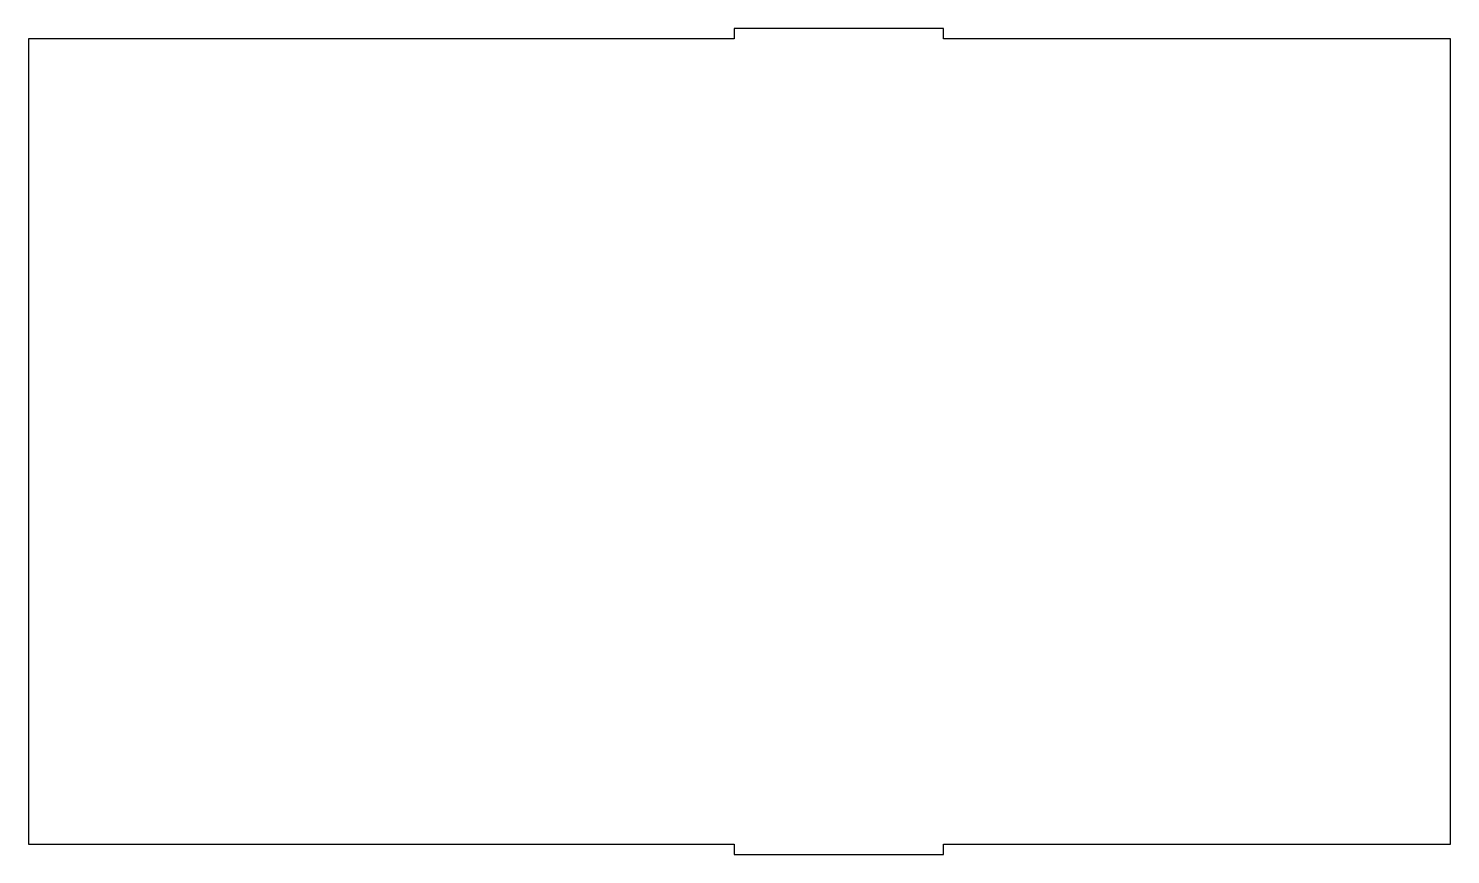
# Model space of a CAD drawing. Header units: metres. Extents: x -89 to 47, y -40 to 40.
import ezdxf

# ---------------------------------------------------------------- set-up
doc = ezdxf.new("R2010")
doc.units = ezdxf.units.M

msp = doc.modelspace()

# ---------------------------------------------------------------- linework, layer by layer
for p, q in [((-1.25, 39.5), (-21.25, 39.5)), ((-21.25, 39.5), (-21.25, 38.5)), ((-1.25, 38.5), (-1.25, 39.5)), ((-21.25, 38.5), (-88.75, 38.5)), ((-88.75, 38.5), (-88.75, -38.5)), ((47.25, 38.5), (-1.25, 38.5)), ((47.25, -38.5), (47.25, 38.5)), ((-88.75, -38.5), (-21.25, -38.5)), ((-21.25, -38.5), (-21.25, -39.5)), ((-1.25, -38.5), (47.25, -38.5)), ((-1.25, -39.5), (-1.25, -38.5)), ((-21.25, -39.5), (-1.25, -39.5))]:
    msp.add_line(p, q)

doc.saveas('drawing.dxf')
